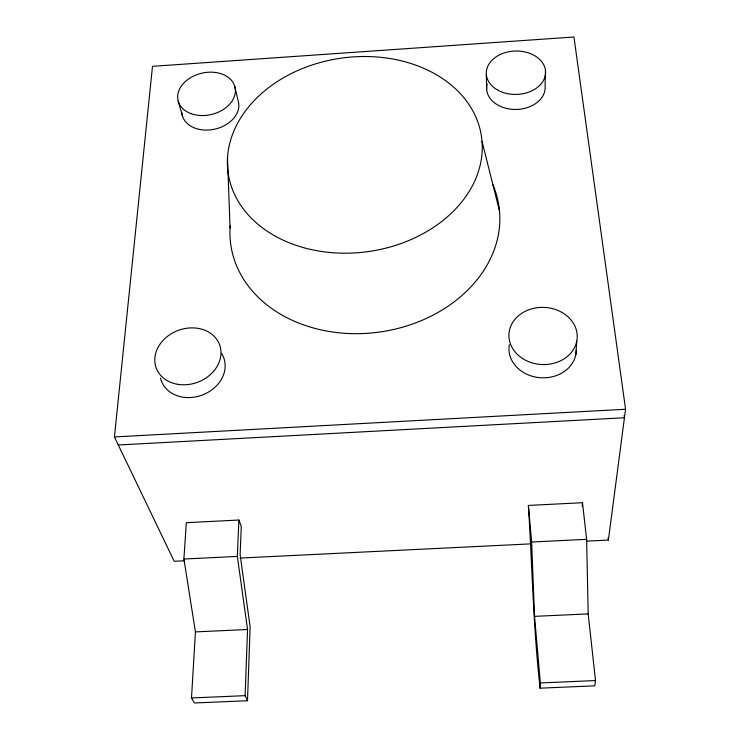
<?xml version="1.0" encoding="UTF-8"?>
<svg xmlns="http://www.w3.org/2000/svg" width="740" height="740" viewBox="0 0 740 740"><rect width="100%" height="100%" fill="white"/><g stroke="black" fill="none" stroke-linecap="round" stroke-linejoin="round"><path stroke-width="1.11" d="M528.388 505.438C532.208 566.304 533.263 627.465 540.089 688.182L594.766 685.832L595.515 680.56L588.171 613.895L586.626 539.331L582.482 502.71L528.388 505.438L531.625 542.022L534.548 616.355L540.339 682.937L540.089 688.182M545.491 70.448L545.075 85.6A29.295 21.617 -1.5 0 1 514.282 109.437A29.295 21.617 -1.5 0 1 487.179 83.934M247.493 700.725L250.139 626.882L240.112 554.63L241.277 526.547L238.891 520.035L186.314 522.69L183.899 559.024L195.425 631.895L191.503 697.959L194.361 703L247.493 700.725L245.107 695.655L247.558 629.509L237.337 556.415L238.891 520.035M575.85 354.589L576.784 341.094A34.16 28.582 2.9 0 0 531.005 309.033A34.16 28.582 2.9 0 0 521.45 357.772A34.16 28.582 2.9 0 0 576.784 341.094M582.167 506.086L582.482 502.71M184.584 560.772L174.196 561.281L114.432 436.942L152.496 66.332L573.944 37L625.568 409.248L608.382 540.08L586.441 541.153M114.432 436.942L625.568 409.248M118.298 444.99L624.458 417.749L624.144 415.464M183.899 559.024L237.337 556.415M531.625 542.022L586.626 539.331M240.019 558.071L531.015 543.863M195.425 631.895L247.558 629.509M534.548 616.355L588.171 613.895M191.503 697.959L245.107 695.655M540.339 682.937L595.515 680.56M178.192 101.103L182.382 115.699M482.027 141.322A127.983 97.662 -8.1 0 1 298.035 245.985A127.983 97.662 -8.1 0 1 284.401 77.256A127.983 97.662 -8.1 0 1 482.027 141.322L499.537 211.196M234.682 86.117L238.16 100.844A28.869 21.118 -13.2 0 1 214.082 129.306A28.869 21.118 -13.2 0 1 181.855 112.415M608.095 537.795L608.382 540.08M227.495 158.008L230.066 228.077M486.328 74.49L486.661 89.549M492.581 184.075A135.466 107.383 -8.1 0 1 382.821 331.557A135.466 107.383 -8.1 0 1 230.214 225.848M221.528 353.368A33.263 27.473 -20.3 0 1 203.213 394.679A33.263 27.473 -20.3 0 1 160.497 378.066M576.293 350.353A33.67 28.351 3.1 0 1 539.885 377.696A33.67 28.351 3.1 0 1 509.379 344.646M496.855 89.605A29.674 21.71 -1.6 0 0 545.149 76.127A29.674 21.71 -1.6 0 0 505.809 52.457A29.674 21.71 -1.6 0 0 496.855 89.605M191.059 113.655A29.239 21.201 -13.2 0 0 235.366 91.631A29.239 21.201 -13.2 0 0 193.112 76.285A29.239 21.201 -13.2 0 0 191.059 113.655M177.831 384.338A33.753 27.685 -20 0 0 220.233 346.792A33.753 27.685 -20 0 0 165.621 337.893A33.753 27.685 -20 0 0 177.831 384.338"/></g></svg>
